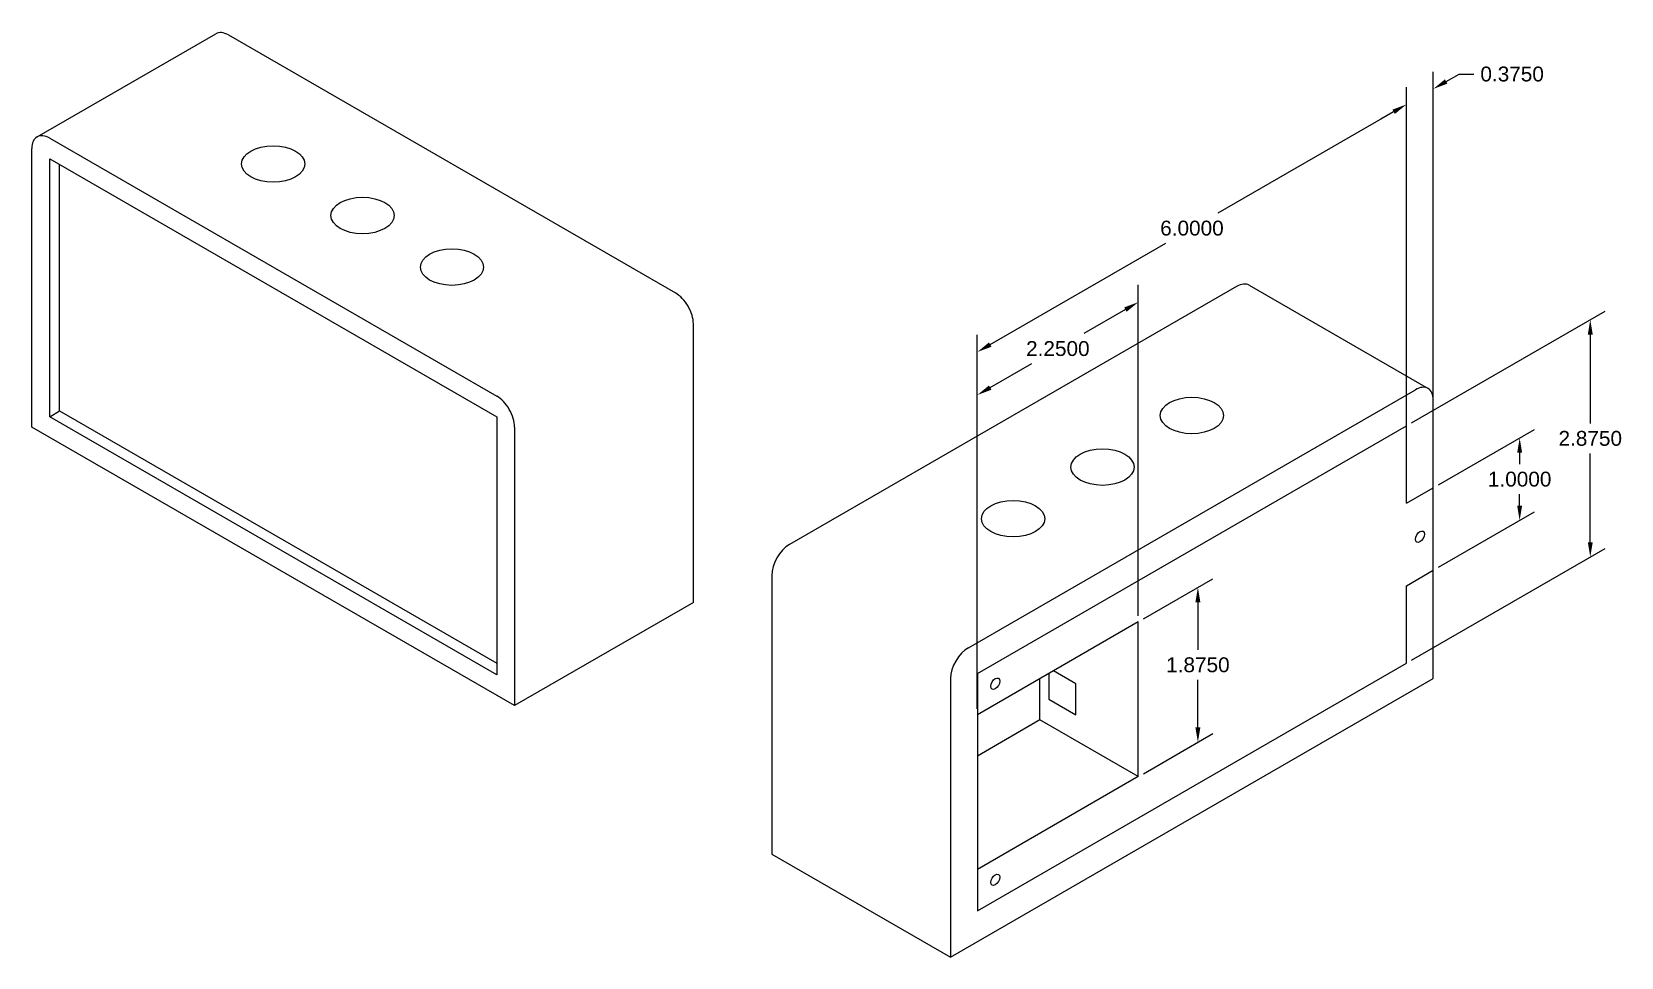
# Model space of a CAD drawing. Header units: inches. Extents: x -5.9 to 13.3, y -3 to 8.2.
import ezdxf

# ---------------------------------------------------------------- set-up
doc = ezdxf.new("R2010")
doc.units = ezdxf.units.IN
doc.header["$MEASUREMENT"] = 0
doc.styles.get("Standard").update_dxf_attribs({"font": 'arial.ttf'})
doc.dimstyles.get("Standard").update_dxf_attribs({"dimtxt": 0.18, "dimasz": 0.18, "dimexe": 0.18, "dimexo": 0.0625, "dimgap": 0.09, "dimtad": 0, "dimtih": 1, "dimtoh": 1, "dimdec": 4, "dimzin": 0, "dimdsep": 46, "dimtxsty": 'Standard', "dimcen": 0.09, "dimadec": 0, "dimazin": 0, "dimtfac": 1, "dimtdec": 4, "dimtofl": 0, "dimtmove": 0, "dimatfit": 3, "dimfxl": 1, "dimtolj": 1, "dimtzin": 0, "dimarcsym": 0})

# ---------------------------------------------------------------- blocks, each defined once
blk = doc.blocks.new('*D4')
at = {"color": 0, "lineweight": -2, "transparency": 16777216}
for p, q in [((10.748, 3.492), (10.748, 7.521)), ((10.592, 7.224), (8.465, 5.995)), ((5.707, 4.404), (7.834, 5.632)), ((5.551, 0.492), (5.551, 4.521))]:
    blk.add_line(p, q, dxfattribs=at)
at = {"color": 0, "transparency": 16777216}
for points in [[(10.577, 7.25), (10.607, 7.198), (10.748, 7.314)], [(5.692, 4.43), (5.722, 4.378), (5.551, 4.314)]]:
    blk.add_solid(points, dxfattribs=at)
at = {"layer": 'Defpoints', "color": 0, "transparency": 16777216}
for p in [(10.748, 7.314), (10.748, 3.42), (5.551, 0.42)]:
    blk.add_point(p, dxfattribs=at)
at = {"color": 0, "transparency": 16777216, "insert": (8.15, 5.814), "char_height": 0.18, "attachment_point": 5}
blk.add_mtext('\\A1;6.0000', dxfattribs=at)
blk = doc.blocks.new('*D5')
at = {"color": 0, "lineweight": -2, "transparency": 16777216}
for p, q in [((11.135, 2.706), (12.298, 3.377)), ((12.118, 3.093), (12.118, 2.955)), ((12.118, 2.453), (12.118, 2.591)), ((11.135, 1.706), (12.298, 2.377))]:
    blk.add_line(p, q, dxfattribs=at)
at = {"color": 0, "transparency": 16777216}
for points in [[(12.088, 3.093), (12.148, 3.093), (12.118, 3.273)], [(12.088, 2.453), (12.148, 2.453), (12.118, 2.273)]]:
    blk.add_solid(points, dxfattribs=at)
at = {"layer": 'Defpoints', "color": 0, "transparency": 16777216}
for p in [(12.118, 3.273), (11.072, 2.67), (11.072, 1.67)]:
    blk.add_point(p, dxfattribs=at)
at = {"color": 0, "transparency": 16777216, "insert": (12.118, 2.773), "char_height": 0.18, "attachment_point": 5}
blk.add_mtext('\\A1;1.0000', dxfattribs=at)
blk = doc.blocks.new('*D6')
at = {"color": 0, "lineweight": -2, "transparency": 16777216}
for p, q in [((7.563, 1.081), (8.402, 1.566)), ((8.222, 1.282), (8.222, 0.706)), ((8.222, -0.233), (8.222, 0.342)), ((7.563, -0.794), (8.402, -0.309))]:
    blk.add_line(p, q, dxfattribs=at)
at = {"color": 0, "transparency": 16777216}
for points in [[(8.192, 1.282), (8.252, 1.282), (8.222, 1.462)], [(8.192, -0.233), (8.252, -0.233), (8.222, -0.413)]]:
    blk.add_solid(points, dxfattribs=at)
at = {"layer": 'Defpoints', "color": 0, "transparency": 16777216}
for p in [(7.5, 1.045), (8.222, -0.413), (7.5, -0.83)]:
    blk.add_point(p, dxfattribs=at)
at = {"color": 0, "transparency": 16777216, "insert": (8.222, 0.524), "char_height": 0.18, "attachment_point": 5}
blk.add_mtext('\\A1;1.8750', dxfattribs=at)
blk = doc.blocks.new('*D7')
at = {"color": 0, "lineweight": -2, "transparency": 16777216}
for p, q in [((11.072, 2.742), (11.072, 7.709)), ((10.748, 2.555), (10.748, 7.521)), ((11.228, 7.591), (11.384, 7.681)), ((11.384, 7.681), (11.564, 7.681)), ((10.592, 7.224), (10.436, 7.134))]:
    blk.add_line(p, q, dxfattribs=at)
at = {"color": 0, "transparency": 16777216}
for points in [[(11.213, 7.617), (11.243, 7.565), (11.072, 7.501)], [(10.577, 7.25), (10.607, 7.198), (10.748, 7.314)]]:
    blk.add_solid(points, dxfattribs=at)
at = {"layer": 'Defpoints', "color": 0, "transparency": 16777216}
for p in [(11.072, 7.501), (11.072, 2.67), (10.748, 2.482)]:
    blk.add_point(p, dxfattribs=at)
at = {"color": 0, "transparency": 16777216, "insert": (12.027, 7.681), "char_height": 0.18, "attachment_point": 5}
blk.add_mtext('\\A1;0.3750', dxfattribs=at)
blk = doc.blocks.new('*D8')
at = {"color": 0, "lineweight": -2, "transparency": 16777216}
for p, q in [((10.81, 3.456), (13.153, 4.809)), ((12.973, 4.525), (12.973, 3.449)), ((12.973, 2.01), (12.973, 3.085)), ((10.81, 0.581), (13.153, 1.934))]:
    blk.add_line(p, q, dxfattribs=at)
at = {"color": 0, "transparency": 16777216}
for points in [[(12.943, 4.525), (13.003, 4.525), (12.973, 4.705)], [(12.943, 2.01), (13.003, 2.01), (12.973, 1.83)]]:
    blk.add_solid(points, dxfattribs=at)
at = {"layer": 'Defpoints', "color": 0, "transparency": 16777216}
for p in [(12.973, 4.705), (10.748, 3.42), (10.748, 0.545)]:
    blk.add_point(p, dxfattribs=at)
at = {"color": 0, "transparency": 16777216, "insert": (12.973, 3.267), "char_height": 0.18, "attachment_point": 5}
blk.add_mtext('\\A1;2.8750', dxfattribs=at)
blk = doc.blocks.new('*D9')
at = {"color": 0, "lineweight": -2, "transparency": 16777216}
for p, q in [((7.5, 1.117), (7.5, 5.126)), ((7.344, 4.828), (6.841, 4.537)), ((5.707, 3.883), (6.211, 4.174)), ((5.551, -0.008), (5.551, 4.001))]:
    blk.add_line(p, q, dxfattribs=at)
at = {"color": 0, "transparency": 16777216}
for points in [[(7.329, 4.854), (7.359, 4.802), (7.5, 4.918)], [(5.692, 3.909), (5.722, 3.857), (5.551, 3.793)]]:
    blk.add_solid(points, dxfattribs=at)
at = {"layer": 'Defpoints', "color": 0, "transparency": 16777216}
for p in [(7.5, 4.918), (7.5, 1.045), (5.551, -0.08)]:
    blk.add_point(p, dxfattribs=at)
at = {"color": 0, "transparency": 16777216, "insert": (6.526, 4.355), "char_height": 0.18, "attachment_point": 5}
blk.add_mtext('\\A1;2.2500', dxfattribs=at)

msp = doc.modelspace()

# ---------------------------------------------------------------- linework, layer by layer
for p, q in [((-5.83431, 6.92022), (-3.66925, 8.17022)), ((-3.51616, 8.15505), (1.8965, 5.03005)), ((-5.89773, 3.40505), (-5.89773, 6.78005)), ((-5.68122, 6.90505), (-0.26856, 3.78005)), ((-5.68122, 6.65505), (-0.26856, 3.53005)), ((-5.68122, 3.53005), (-5.68122, 6.65505)), ((-5.56034, 3.59984), (-5.56034, 6.58527)), ((8.6908, 5.10737), (3.27814, 1.98237)), ((8.84389, 5.12253), (11.00895, 3.87253)), ((2.11301, 1.28005), (2.11301, 4.65505)), ((5.4432, 0.73237), (10.85586, 3.85737)), ((11.07237, 0.35737), (11.07237, 3.73237)), ((-5.68122, 3.53005), (-5.56034, 3.59984)), ((-0.26856, 0.40505), (-5.68122, 3.53005)), ((-5.56034, 3.59984), (-0.26856, 0.54463)), ((-0.26856, 3.53005), (-0.26856, 0.40505)), ((-0.05205, 0.03005), (-5.89773, 3.40505)), ((-0.05205, 3.40505), (-0.05205, 0.03005)), ((5.55146, 0.41987), (10.74761, 3.41987)), ((10.74761, 2.48237), (10.74761, 3.41987)), ((10.74761, 2.48237), (11.07237, 2.66987)), ((3.06163, 1.60737), (3.06163, -1.76763)), ((10.74761, 1.48237), (11.07237, 1.66987)), ((10.74761, 0.54487), (10.74761, 1.48237)), ((2.11301, 1.28005), (-0.05205, 0.03005)), ((7.50001, 1.04487), (5.55146, -0.08013)), ((7.50001, -0.83013), (7.50001, 1.04487)), ((5.55146, -2.45513), (10.74761, 0.54487)), ((5.55146, 0.41987), (5.55146, -2.45513)), ((6.41748, 0.41987), (6.41748, 0.10737)), ((6.74224, 0.29487), (6.47161, 0.45112)), ((5.2267, -3.01763), (11.07237, 0.35737)), ((5.2267, 0.35737), (5.2267, -3.01763)), ((6.30923, -0.14263), (6.30923, 0.35737)), ((6.74224, -0.08013), (6.74224, 0.29487)), ((6.41748, 0.10737), (6.74224, -0.08013)), ((6.30923, -0.14263), (5.55146, -0.58013)), ((7.50001, -0.83013), (6.30923, -0.14263)), ((7.50001, -0.83013), (5.55146, -1.95513)), ((3.06163, -1.76763), (5.2267, -3.01763))]:
    msp.add_line(p, q)
for centre, major_axis, start_param, end_param in [((-3.51616, 7.90505), (0.15309, -0.26517), 2.35619449, 3.14159265), ((-5.68122, 6.65505), (0.15309, -0.26517), 2.35619449, 3.92699082), ((1.8965, 4.78005), (0.15309, -0.26517), 7.06858347, 8.6393798), ((8.69068, 4.85743), (-0.15309, -0.26517), 3.14159265, 3.92699082), ((10.85586, 3.60737), (-0.15309, -0.26517), 2.35619449, 3.92699082), ((-0.26856, 3.53005), (0.15309, -0.26517), 7.06858347, 8.6393798), ((3.27814, 1.73237), (-0.15309, -0.26517), 3.92699082, 5.49778714), ((5.4432, 0.48237), (-0.15309, -0.26517), 3.92699082, 5.49778714)]:
    msp.add_ellipse(centre, major_axis=major_axis, ratio=0.57735027, start_param=start_param, end_param=end_param)
for centre, major_axis in [((-2.97489, 6.59255), (-0.38273, 0)), ((-1.89236, 5.96755), (-0.38273, 0)), ((-0.80983, 5.34255), (-0.38273, 0)), ((8.14953, 3.54487), (-0.38273, 0)), ((7.067, 2.91987), (-0.38273, 0)), ((5.98447, 2.29487), (-0.38273, 0)), ((10.90999, 2.07612), (-0.03827, -0.06629)), ((5.76796, 0.29487), (-0.03827, -0.06629)), ((5.76796, -2.08013), (-0.03827, -0.06629))]:
    msp.add_ellipse(centre, major_axis=major_axis, ratio=0.57735027)

# ---------------------------------------------------------------- dimensions: what is measured, and where the dimension line sits
for p1, p2, distance, picture, middle in [((10.74761, 2.48237), (11.07237, 2.66987), 4.18395, '*D7', (12.02746, 7.68108)), ((5.55146, 0.41987), (10.74761, 3.41987), 3.37205, '*D4', (8.14953, 5.81358)), ((10.74761, 0.54487), (10.74761, 3.41987), -2.22526, '*D8', (12.97287, 3.26712)), ((11.07237, 1.66987), (11.07237, 2.66987), -1.04523, '*D5', (12.11759, 2.77333)), ((7.50001, 1.04487), (7.50001, -0.83013), 0.7223, '*D6', (8.22231, 0.52438))]:
    dim = msp.add_aligned_dim(p1=p1, p2=p2, distance=distance, dimstyle='Standard')
    dim.commit()
    dim.dimension.update_dxf_attribs({"geometry": picture, "text_midpoint": middle})
dim = msp.add_linear_dim(base=(7.50001, 4.91793), p1=(5.55146, -0.08013), p2=(7.50001, 1.04487), angle=30, dimstyle='Standard')
dim.commit()
dim.dimension.update_dxf_attribs({"geometry": '*D9', "text_midpoint": (6.52573, 4.35543), "dimtype": 161})

doc.saveas('drawing.dxf')
